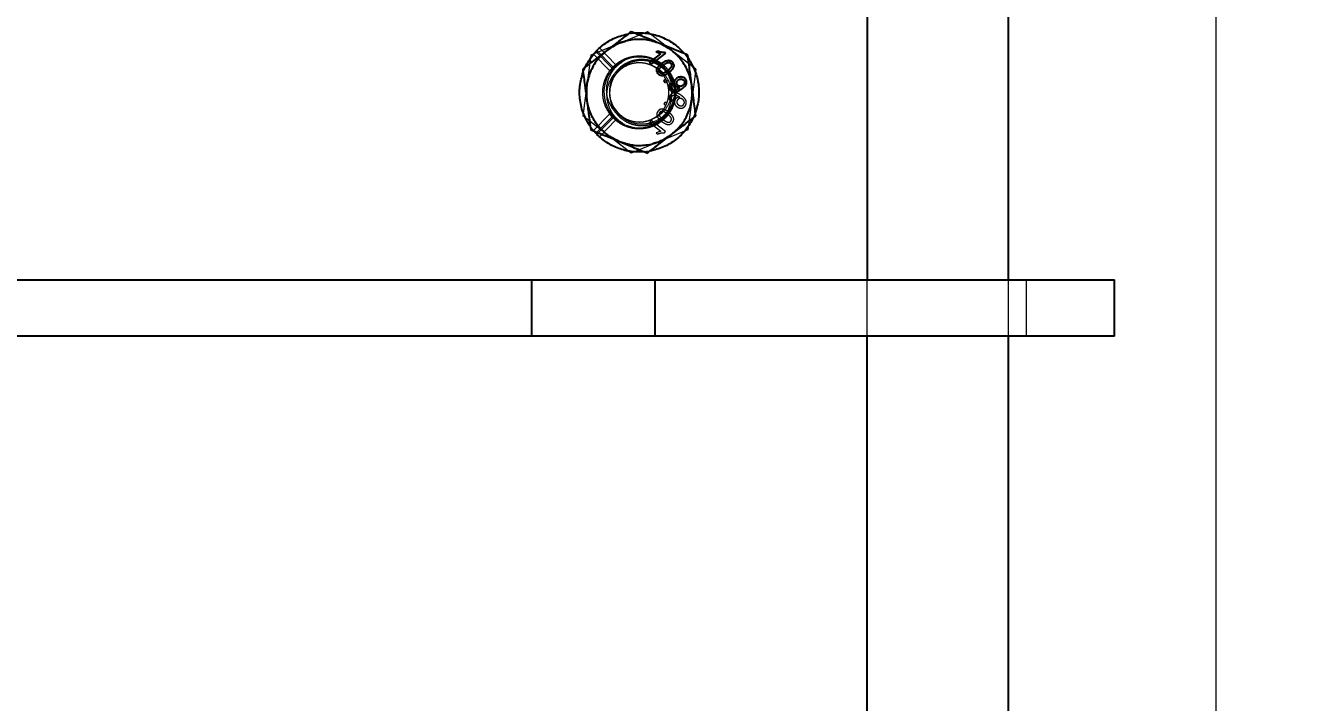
# Model space of a CAD drawing. Header units: millimetres. Extents: x 1293 to 41893, y 1011 to 26911.
# Drawn here: x 11124.9 to 11366.4, y 7471.4 to 7599.1 of the extents above; entities that cross this region are included whole.
import ezdxf

# ---------------------------------------------------------------- set-up
doc = ezdxf.new("R2010")
doc.units = ezdxf.units.MM
doc.header["$LTSCALE"] = 50
doc.linetypes.add('CENTER', pattern=[10.16, 6.35, -1.27, 1.27, -1.27])
doc.linetypes.add('HIDDEN', pattern=[1.905, 1.27, -0.635])
doc.layers.add('CAPA_1', color=7, linetype='Continuous')
doc.layers.add('MAQUINAS', color=11, linetype='Continuous')
doc.styles.add('SLDTEXTSTYLE0', font='TXT', dxfattribs={"width": 0.75})
doc.dimstyles.new('SLDDIMSTYLE0', dxfattribs={"dimtxt": 100, "dimasz": 100, "dimexe": 0, "dimexo": 0.0625, "dimgap": 25, "dimtad": 2, "dimdec": 0, "dimlfac": 1.5, "dimrnd": 1e-09, "dimzin": 12, "dimdsep": 46, "dimtxsty": 'SLDTEXTSTYLE0', "dimsah": 1, "dimcen": 0.09, "dimadec": 0, "dimazin": 3, "dimtfac": 1, "dimtdec": 0, "dimtofl": 0, "dimtmove": 0, "dimatfit": 3, "dimfxl": 1, "dimfrac": 2, "dimtolj": 1, "dimtzin": 12, "dimarcsym": 0})

# ---------------------------------------------------------------- blocks, each defined once
blk = doc.blocks.new('_D_15')
at = {"layer": 'CAPA_1', "transparency": 16777216}
for p, q in [((6530.12, 8742.38), (6530.12, 9415.65)), ((16745.16, 6492), (16745.16, 9415.65)), ((6530.12, 9365.65), (16745.16, 9365.65))]:
    blk.add_line(p, q, dxfattribs=at)
for points in [[(6530.12, 9365.65), (6630.12, 9350.26), (6630.12, 9381.03)], [(16745.16, 9365.65), (16645.16, 9381.03), (16645.16, 9350.26)]]:
    blk.add_solid(points, dxfattribs=at)
at = {"layer": 'CAPA_1', "transparency": 16777216, "insert": (11452.92, 9494.55), "char_height": 100, "attachment_point": 1, "style": 'SLDTEXTSTYLE0'}
blk.add_mtext('15323', dxfattribs=at)

msp = doc.modelspace()

# ---------------------------------------------------------------- linework, layer by layer
at = {"color": 7, "linetype": 'CENTER', "lineweight": 18}
msp.add_line((11349.534742, 9150.3526874), (11349.534742, 4104.1632693), dxfattribs=at)
at = {"layer": 'MAQUINAS', "linetype": 'Continuous', "lineweight": 25}
for p, q in [((11283.7268163, 7775.1769069), (11283.7268163, 7551.1769069)), ((11310.3935066, 7551.1769069), (11310.3935066, 7775.1769069)), ((11243.9128956, 7594.1152738), (11244.2336122, 7594.3621483)), ((11242.6804539, 7592.1693286), (11244.7950088, 7593.7970266)), ((11242.9482499, 7591.8214327), (11242.6804539, 7592.1693286)), ((11245.6618382, 7593.910242), (11242.9482499, 7591.8214327)), ((11244.7950088, 7593.7970266), (11243.9128956, 7594.1152738)), ((11245.4894445, 7594.1342), (11245.6618382, 7593.910242)), ((11245.3584146, 7588.6903692), (11245.7063105, 7588.9581653)), ((11245.6262106, 7588.3424733), (11245.3584146, 7588.6903692)), ((11245.9741066, 7588.6102694), (11245.6262106, 7588.3424733)), ((11245.7063105, 7588.9581653), (11245.9741066, 7588.6102694)), ((11246.7156866, 7588.2946523), (11247.0182723, 7587.973536)), ((11248.3277647, 7587.3722329), (11248.392827, 7587.4249123)), ((11232.5284757, 7578.7966318), (11232.079904, 7579.3030597)), ((11232.5284757, 7578.7966318), (11232.7217575, 7578.9946296)), ((11232.7243074, 7578.5936504), (11233.002649, 7578.8787834)), ((10823.7268163, 7551.1769069), (11330.393483, 7551.1769069)), ((11220.393483, 7551.1769069), (11220.393483, 7540.5102403)), ((11243.7268163, 7540.5102403), (11243.7268163, 7551.1769069)), ((11330.393483, 7540.5102403), (11330.393483, 7551.1769069)), ((11330.393483, 7540.5102403), (10823.7268163, 7540.5102403)), ((11283.7268163, 7433.8435736), (11283.7268163, 7540.5102403)), ((11310.3935066, 7433.8435736), (11310.3935066, 7540.5102403))]:
    msp.add_line(p, q, dxfattribs=at)
at = {"layer": 'MAQUINAS', "linetype": 'HIDDEN', "lineweight": 18}
for p, q in [((11242.2515057, 7597.9561415), (11231.5767197, 7593.5536106)), ((11238.2221688, 7597.4331968), (11238.9578173, 7597.6183827)), ((11238.7226448, 7597.5870557), (11239.7615058, 7597.7254407)), ((11239.1794675, 7597.6479083), (11240.3022373, 7597.7073749)), ((11251.4016023, 7590.9127712), (11242.2515057, 7597.9561415)), ((11232.2133007, 7593.8161515), (11232.5284757, 7594.2238487)), ((11232.5284757, 7594.2238487), (11235.5855827, 7591.0921497)), ((11232.7243074, 7594.4268302), (11233.2130447, 7594.8921124)), ((11235.7776586, 7591.2989786), (11232.7243074, 7594.4268302)), ((11233.2130447, 7594.8921124), (11233.6068747, 7595.1816755)), ((11236.2701517, 7591.7604134), (11233.2130447, 7594.8921124)), ((11236.9141127, 7595.7548761), (11235.7695862, 7595.0964147)), ((11236.9141127, 7595.7548761), (11238.1607652, 7596.0868734)), ((11243.2928675, 7596.0868734), (11244.4403626, 7595.7775218)), ((11246.826554, 7594.4344564), (11247.7373984, 7593.5208223)), ((11231.5767197, 7593.5536106), (11230.0520304, 7582.1077093)), ((11230.2775057, 7590.6659682), (11230.8102211, 7591.7293853)), ((11232.079904, 7593.7174208), (11235.1590439, 7590.5631513)), ((11236.2701517, 7591.7604134), (11235.7776586, 7591.2989786)), ((11236.3826345, 7591.8386669), (11236.2701517, 7591.7604134)), ((11244.9451984, 7591.6503536), (11244.7933081, 7591.793051)), ((11249.1402945, 7593.9490776), (11250.0741555, 7592.7339294)), ((11249.3175342, 7593.7843115), (11249.9568095, 7592.9538239)), ((11230.0233732, 7589.8394411), (11230.2018355, 7590.4824911)), ((11230.131927, 7590.3129845), (11230.5315126, 7591.281857)), ((11235.5855827, 7591.0921497), (11235.1684845, 7590.5224065)), ((11238.7191958, 7591.7210005), (11238.5914669, 7591.6549888)), ((11251.4016023, 7590.9127712), (11249.8769129, 7579.4668699)), ((11231.1501832, 7589.0762914), (11230.8143751, 7587.83066)), ((11245.6262106, 7584.6780072), (11245.3584146, 7584.3301113)), ((11245.9741066, 7584.4102112), (11245.6262106, 7584.6780072)), ((11246.7156866, 7584.7258282), (11247.0182723, 7585.0469445)), ((11247.1652387, 7584.90507), (11247.3362966, 7585.6438034)), ((11248.3277647, 7585.6482476), (11248.392827, 7585.5955682)), ((11250.6392576, 7585.1898206), (11250.3034495, 7583.9441891)), ((11239.202127, 7575.064339), (11230.0520304, 7582.1077093)), ((11232.079904, 7579.3030597), (11235.1590439, 7582.4573292)), ((11235.1359802, 7582.4964028), (11235.8806237, 7581.6337357)), ((11235.5855827, 7581.9283308), (11235.1590439, 7582.4573292)), ((11236.2073419, 7583.2949253), (11236.524637, 7582.8524287)), ((11245.3584146, 7584.3301113), (11245.7063105, 7584.0623152)), ((11251.3217057, 7582.707496), (11250.9221201, 7581.7386235)), ((11251.4418912, 7583.2317802), (11251.0905866, 7582.1471032)), ((11232.7841815, 7578.5451123), (11231.4764905, 7580.104758)), ((11232.079904, 7579.3030597), (11231.4968232, 7580.0666566)), ((11232.7217575, 7578.9946296), (11235.5855827, 7581.9283308)), ((11235.7776586, 7581.7215019), (11233.002649, 7578.8787834)), ((11236.2701517, 7581.2600671), (11233.2130447, 7578.1283681)), ((11242.9482499, 7581.1990479), (11242.6804539, 7580.8511519)), ((11242.6804539, 7580.8511519), (11244.7950088, 7579.2234539)), ((11245.6618382, 7579.1102385), (11242.9482499, 7581.1990479)), ((11244.5484749, 7581.086756), (11244.9941438, 7581.4050875)), ((11251.007394, 7581.9453867), (11250.6493918, 7581.3006979)), ((11234.6270787, 7578.5860242), (11233.7162343, 7579.4996582)), ((11238.1607652, 7576.9336071), (11237.0132701, 7577.2429588)), ((11249.8769129, 7579.4668699), (11239.202127, 7575.064339)), ((11244.53952, 7577.2656045), (11243.2928675, 7576.9336071)), ((11244.7950088, 7579.2234539), (11243.9128956, 7578.9052067)), ((11243.9128956, 7578.9052067), (11244.2336122, 7578.6583322)), ((11245.4894445, 7578.8862805), (11245.6618382, 7579.1102385)), ((11247.7373984, 7579.4996582), (11246.8957444, 7578.6605742)), ((11242.7948404, 7575.4530547), (11241.2527985, 7575.3054635)), ((11242.7309879, 7575.4334248), (11241.6921269, 7575.2950399)), ((11283.7268163, 7540.5102403), (11283.7268163, 7551.1769069)), ((11310.3935066, 7540.5102403), (11310.3935066, 7551.1769069)), ((11313.7267341, 7551.1769069), (11313.7267341, 7540.5102403))]:
    msp.add_line(p, q, dxfattribs=at)
msp.add_arc((11240.7268163, 7586.5102403), 6.6666667, 37.587605897, 307.587605897, dxfattribs=at)
at = {"layer": 'MAQUINAS', "linetype": 'Continuous', "lineweight": 25}
for points in [[(11230.5315126, 7591.281857), (11230.9668386, 7592.066802), (11231.8374906, 7593.6366921), (11233.8034341, 7595.5044594), (11236.1120428, 7596.9270676), (11237.8524441, 7597.3670597), (11238.7226448, 7597.5870557)], [(11244.53952, 7595.7548761), (11243.7070867, 7596.0268082), (11242.0422202, 7596.5706725), (11239.3931037, 7596.5224721), (11236.8237448, 7595.8755282), (11235.3593007, 7594.9148136), (11234.6270787, 7594.4344564)], [(11239.7615058, 7597.7254407), (11240.6589511, 7597.7409098), (11242.4538418, 7597.7718481), (11245.0543475, 7597.0031747), (11247.4406667, 7595.7151651), (11248.6919117, 7594.4279293), (11249.3175342, 7593.7843115)], [(11234.6270787, 7594.4344564), (11233.9753619, 7593.8495141), (11232.6719284, 7592.6796296), (11231.3891129, 7590.3613272), (11230.6647033, 7587.8127251), (11230.7644845, 7586.0641221), (11230.8143751, 7585.1898206)], [(11250.6392576, 7587.83066), (11250.4585411, 7588.6875344), (11250.0971082, 7590.4012832), (11248.7308072, 7592.6713852), (11246.8858578, 7594.5730433), (11245.3216326, 7595.3609318), (11244.53952, 7595.7548761)], [(11249.9568095, 7592.9538239), (11250.4189288, 7592.184348), (11251.3431675, 7590.6453962), (11251.9777296, 7588.0089556), (11252.0554402, 7585.2983377), (11251.5662839, 7583.5711099), (11251.3217057, 7582.707496)], [(11231.4968232, 7580.0666566), (11231.0347038, 7580.8361325), (11230.1104652, 7582.3750843), (11229.475903, 7585.011525), (11229.3981924, 7587.7221428), (11229.8873488, 7589.4493706), (11230.131927, 7590.3129845)], [(11246.826554, 7578.5860242), (11247.4782707, 7579.1709664), (11248.7817043, 7580.340851), (11250.0645198, 7582.6591534), (11250.7889293, 7585.2077554), (11250.6891482, 7586.9563585), (11250.6392576, 7587.83066)], [(11236.9141127, 7577.2656045), (11236.1320001, 7577.6595487), (11234.5677749, 7578.4474372), (11232.7228255, 7580.3490953), (11231.3565245, 7582.6191973), (11230.9950915, 7584.3329462), (11230.8143751, 7585.1898206)], [(11250.9221201, 7581.7386235), (11250.486794, 7580.9536785), (11249.616142, 7579.3837884), (11247.6501985, 7577.5160212), (11245.3415899, 7576.0934129), (11243.6011885, 7575.6534208), (11242.7309879, 7575.4334248)], [(11241.6921269, 7575.2950399), (11240.8679527, 7575.2761884), (11239.2196044, 7575.2384855), (11236.8136547, 7575.8716616), (11234.5708664, 7576.9484191), (11233.3398271, 7578.0452399), (11232.7243074, 7578.5936504)], [(11236.9141127, 7577.2656045), (11237.7465459, 7576.9936723), (11239.4114124, 7576.449808), (11242.060529, 7576.4980084), (11244.6298879, 7577.1449524), (11246.0943319, 7578.1056669), (11246.826554, 7578.5860242)]]:
    msp.add_open_spline(points, degree=3, dxfattribs=at)
for points, knots in [([(11239.202127, 7597.9561415), (11238.4024653, 7597.3405947), (11236.9015169, 7596.185226), (11235.351358, 7594.991977), (11234.6270787, 7594.4344564)], [0, 0, 0, 0, 0.5327709195, 1, 1, 1, 1]), ([(11244.53952, 7595.7548761), (11243.6945533, 7596.1033601), (11241.8860899, 7596.8492126), (11240.135037, 7597.5713877), (11239.202127, 7597.9561415)], [0, 0, 0, 0, 0.4672290805, 1, 1, 1, 1]), ([(11234.6270787, 7594.4344564), (11233.9027994, 7593.8769358), (11232.3526405, 7592.6836868), (11230.8516921, 7591.5283181), (11230.0520304, 7590.9127712)], [0, 0, 0, 0, 0.4672290805, 1, 1, 1, 1]), ([(11244.2336122, 7594.3621483), (11244.4344918, 7594.2756011), (11244.8355567, 7594.1028058), (11245.2717336, 7594.1237474), (11245.4894445, 7594.1342)], [0, 0, 0, 0, 0.50086573232, 1, 1, 1, 1]), ([(11249.8769129, 7593.5536106), (11248.9440029, 7593.9383645), (11247.19295, 7594.6605396), (11245.3844866, 7595.4063921), (11244.53952, 7595.7548761)], [0, 0, 0, 0, 0.5327709195, 1, 1, 1, 1]), ([(11244.0473553, 7590.8625388), (11244.0919608, 7590.9764656), (11244.1812369, 7591.2044854), (11244.4865376, 7591.5916684), (11244.7682545, 7591.8257966), (11244.9560523, 7591.9818708)], [0, 0, 0, 0, 0.249753552, 0.499871473, 1, 1, 1, 1]), ([(11244.9560523, 7591.9818708), (11245.1127172, 7592.0958473), (11245.4256606, 7592.323519), (11245.8770183, 7592.5299884), (11246.2645375, 7592.5818995), (11246.5547111, 7592.5326001), (11246.8097719, 7592.3907792), (11246.9370943, 7592.2441498), (11247.0008186, 7592.1707623)], [0, 0, 0, 0, 0.2504817087, 0.50034559577, 0.63170490566, 0.75022113881, 0.87498669951, 1, 1, 1, 1]), ([(11245.2249355, 7591.6348118), (11245.3776747, 7591.7460218), (11245.6067702, 7591.9128272), (11245.9424512, 7592.0937039), (11246.1282572, 7592.1321779), (11246.2210379, 7592.1513895)], [0, 0, 0, 0, 0.5003723119, 0.7505151407, 1, 1, 1, 1]), ([(11246.6847832, 7591.933551), (11246.7222927, 7591.8739917), (11246.7973099, 7591.754876), (11246.808582, 7591.539598), (11246.7569957, 7591.3347288), (11246.5246941, 7590.9820124), (11246.2489153, 7590.7648384), (11246.0283237, 7590.591124)], [0, 0, 0, 0, 0.1247447425, 0.2494837578, 0.3744708184, 0.4996480989, 1, 1, 1, 1]), ([(11246.2210379, 7592.1513895), (11246.2655347, 7592.1497796), (11246.3544996, 7592.1465609), (11246.482514, 7592.1051616), (11246.5975586, 7592.0347583), (11246.6557048, 7591.9672909), (11246.6847832, 7591.933551)], [0, 0, 0, 0, 0.2501584562, 0.5001555724, 0.7500324303, 1, 1, 1, 1]), ([(11247.0008186, 7592.1707623), (11247.0550264, 7592.0901005), (11247.1633974, 7591.928843), (11247.2372073, 7591.642197), (11247.2134938, 7591.347498), (11246.9659634, 7590.8157698), (11246.5930398, 7590.4970687), (11246.2950326, 7590.2423912)], [0, 0, 0, 0, 0.125373348, 0.2506437386, 0.375697515, 0.5011131747, 1, 1, 1, 1]), ([(11250.6392576, 7587.83066), (11250.5185702, 7588.7366646), (11250.2602658, 7590.675766), (11250.0101613, 7592.5533099), (11249.8769129, 7593.5536106)], [0, 0, 0, 0, 0.4672290805, 1, 1, 1, 1]), ([(11230.0520304, 7590.9127712), (11230.1852788, 7589.9124705), (11230.4353833, 7588.0349267), (11230.6936877, 7586.0958252), (11230.8143751, 7585.1898206)], [0, 0, 0, 0, 0.53277091955, 1, 1, 1, 1]), ([(11244.2524407, 7590.0551734), (11244.1734588, 7590.1771361), (11244.0548347, 7590.3603139), (11244.0234187, 7590.6129257), (11244.0272668, 7590.7565453), (11244.0406592, 7590.8272081), (11244.0473553, 7590.8625388)], [0, 0, 0, 0, 0.4987953461, 0.7491482596, 0.8745764119, 1, 1, 1, 1]), ([(11246.2950326, 7590.2423912), (11246.138565, 7590.1284136), (11245.8260073, 7589.9007334), (11245.3786294, 7589.6974026), (11244.9924334, 7589.6436281), (11244.7014313, 7589.6900455), (11244.4430051, 7589.8350631), (11244.3160023, 7589.9817569), (11244.2524407, 7590.0551734)], [0, 0, 0, 0, 0.2504758129, 0.5003473544, 0.6257683408, 0.7501761831, 0.8749696966, 1, 1, 1, 1]), ([(11244.565547, 7590.2961898), (11244.5285763, 7590.3559346), (11244.4546145, 7590.4754572), (11244.4473807, 7590.6899322), (11244.4952167, 7590.8951083), (11244.7313612, 7591.2448106), (11245.0055914, 7591.4614955), (11245.2249355, 7591.6348118)], [0, 0, 0, 0, 0.1246963828, 0.2494616582, 0.3744323466, 0.4996371137, 1, 1, 1, 1]), ([(11246.0283237, 7590.591124), (11245.8046795, 7590.4232246), (11245.5250793, 7590.2133166), (11245.1265387, 7590.075987), (11244.9159051, 7590.080692), (11244.7110268, 7590.1440843), (11244.6140263, 7590.2455026), (11244.565547, 7590.2961898)], [0, 0, 0, 0, 0.5004095025, 0.6256126137, 0.7505796735, 0.875343692, 1, 1, 1, 1]), ([(11247.8407687, 7589.216098), (11247.9619664, 7589.2968339), (11248.1445633, 7589.418471), (11248.4285247, 7589.4858052), (11248.6474399, 7589.4919815), (11248.8608991, 7589.4528757), (11249.1322979, 7589.3438698), (11249.2817742, 7589.1843695), (11249.381693, 7589.07775)], [0, 0, 0, 0, 0.2498688585, 0.3764535286, 0.5003476657, 0.6272386366, 0.7508240847, 1, 1, 1, 1]), ([(11246.5969116, 7587.0094532), (11246.5309288, 7587.1098099), (11246.4317093, 7587.2607182), (11246.3810256, 7587.4962282), (11246.3806803, 7587.7348212), (11246.475985, 7588.0276464), (11246.6357021, 7588.2055567), (11246.7156866, 7588.2946523)], [0, 0, 0, 0, 0.2498594906, 0.3757183909, 0.500481002, 0.7498462328, 1, 1, 1, 1]), ([(11248.7785816, 7587.167816), (11248.6122223, 7587.0464775), (11248.2800693, 7586.8042131), (11247.7959449, 7586.5969111), (11247.3816883, 7586.5636296), (11247.0765988, 7586.6282677), (11246.8017748, 7586.7766915), (11246.6652184, 7586.9318442), (11246.5969116, 7587.0094532)], [0, 0, 0, 0, 0.2504849429, 0.5001185141, 0.6278991851, 0.7500923696, 0.8749936752, 1, 1, 1, 1]), ([(11247.0182723, 7587.973536), (11246.9691686, 7587.9151732), (11246.8804872, 7587.8097698), (11246.8142746, 7587.6471385), (11246.8059893, 7587.5160567), (11246.8251159, 7587.4138617), (11246.8636458, 7587.3168496), (11246.9037669, 7587.2606362), (11246.9238262, 7587.2325313)], [0, 0, 0, 0, 0.2764767993, 0.4993179598, 0.6237184282, 0.7494961879, 0.8747561628, 1, 1, 1, 1]), ([(11246.9238262, 7587.2325313), (11246.9680363, 7587.1832839), (11247.0564196, 7587.0848303), (11247.2372295, 7586.9962448), (11247.4356252, 7586.9655526), (11247.8247966, 7587.0526343), (11248.1043101, 7587.2302443), (11248.3277647, 7587.3722329)], [0, 0, 0, 0, 0.1252073258, 0.2503100191, 0.3753386279, 0.5006201474, 1, 1, 1, 1]), ([(11247.560141, 7587.7734155), (11247.521283, 7587.8300763), (11247.4435932, 7587.9433597), (11247.3785058, 7588.1397441), (11247.3572439, 7588.3452266), (11247.3812008, 7588.5502613), (11247.4454507, 7588.7474385), (11247.581303, 7588.9881202), (11247.737191, 7589.1250901), (11247.8407687, 7589.216098)], [0, 0, 0, 0, 0.1250740585, 0.2500636243, 0.3732612247, 0.5001992382, 0.6242961009, 0.7503685137, 1, 1, 1, 1]), ([(11248.392827, 7587.4249123), (11248.3143277, 7587.4218513), (11248.1568358, 7587.41571), (11247.9285451, 7587.4838662), (11247.7175176, 7587.5962016), (11247.6125216, 7587.7144323), (11247.560141, 7587.7734155)], [0, 0, 0, 0, 0.2489431768, 0.4994502947, 0.7502849385, 1, 1, 1, 1]), ([(11247.9548415, 7587.9084324), (11247.9052974, 7587.984111), (11247.8310667, 7588.0974985), (11247.7983457, 7588.275832), (11247.8044382, 7588.4106318), (11247.8396105, 7588.5414603), (11247.9214162, 7588.7029848), (11248.0227647, 7588.7937121), (11248.0900828, 7588.8539754)], [0, 0, 0, 0, 0.2495205461, 0.3738507837, 0.4998887841, 0.6240955932, 0.7503154422, 1, 1, 1, 1]), ([(11248.9195632, 7587.8303723), (11248.8438125, 7587.7792308), (11248.7291993, 7587.7018522), (11248.5523588, 7587.6534477), (11248.4146412, 7587.6468773), (11248.2808097, 7587.670635), (11248.1107259, 7587.7405421), (11248.0173192, 7587.8411428), (11247.9548415, 7587.9084324)], [0, 0, 0, 0, 0.24997649069, 0.37822216717, 0.50034233219, 0.62745243068, 0.75081109269, 1, 1, 1, 1]), ([(11248.0900828, 7588.8539754), (11248.1698328, 7588.9073311), (11248.3291226, 7589.013902), (11248.5744338, 7589.0513465), (11248.7633442, 7589.0252239), (11248.9442963, 7588.9571343), (11249.0430926, 7588.853332), (11249.109593, 7588.783462)], [0, 0, 0, 0, 0.2502503989, 0.4998417518, 0.6295762976, 0.7506653539, 1, 1, 1, 1]), ([(11249.381693, 7589.07775), (11249.4341109, 7588.9988147), (11249.5389308, 7588.8409677), (11249.608386, 7588.5620853), (11249.6096377, 7588.2770043), (11249.5059615, 7587.910551), (11249.2187226, 7587.522225), (11248.925547, 7587.286155), (11248.7785816, 7587.167816)], [0, 0, 0, 0, 0.1250635897, 0.2500895576, 0.3751100052, 0.5001693996, 0.7494409524, 1, 1, 1, 1]), ([(11249.109593, 7588.783462), (11249.1585708, 7588.7053194), (11249.2317648, 7588.5885407), (11249.251449, 7588.4047658), (11249.2340526, 7588.2687225), (11249.1881656, 7588.1382513), (11249.0936043, 7587.9805213), (11248.9890377, 7587.8903095), (11248.9195632, 7587.8303723)], [0, 0, 0, 0, 0.2490168506, 0.3721383925, 0.4993654558, 0.6235619335, 0.7498926933, 1, 1, 1, 1]), ([(11251.4016023, 7582.1077093), (11251.2683539, 7583.1080101), (11251.0182494, 7584.9855539), (11250.759945, 7586.9246554), (11250.6392576, 7587.83066)], [0, 0, 0, 0, 0.5327709195, 1, 1, 1, 1]), ([(11230.8143751, 7585.1898206), (11230.9350624, 7584.283816), (11231.1933669, 7582.3447145), (11231.4434713, 7580.4671707), (11231.5767197, 7579.4668699)], [0, 0, 0, 0, 0.4672290805, 1, 1, 1, 1]), ([(11246.826554, 7578.5860242), (11247.5508333, 7579.1435448), (11249.1009922, 7580.3367938), (11250.6019406, 7581.4921625), (11251.4016023, 7582.1077093)], [0, 0, 0, 0, 0.4672290805, 1, 1, 1, 1]), ([(11231.5767197, 7579.4668699), (11232.5096298, 7579.0821161), (11234.2606826, 7578.359941), (11236.069146, 7577.6140885), (11236.9141127, 7577.2656045)], [0, 0, 0, 0, 0.53277091955, 1, 1, 1, 1]), ([(11236.9141127, 7577.2656045), (11237.7590794, 7576.9171205), (11239.5675427, 7576.171268), (11241.3185956, 7575.4490929), (11242.2515057, 7575.064339)], [0, 0, 0, 0, 0.4672290805, 1, 1, 1, 1]), ([(11242.2515057, 7575.064339), (11243.0511673, 7575.6798859), (11244.5521157, 7576.8352546), (11246.1022746, 7578.0285036), (11246.826554, 7578.5860242)], [0, 0, 0, 0, 0.5327709195, 1, 1, 1, 1])]:
    msp.add_open_spline(points, degree=3, knots=knots, dxfattribs=at)
at = {"layer": 'MAQUINAS', "linetype": 'HIDDEN', "lineweight": 18}
for points, knots in [([(11234.7392103, 7594.5036256), (11234.709729, 7594.4870244), (11234.2962503, 7594.2541895), (11233.9955212, 7593.8739503), (11233.7162343, 7593.5208223)], [0, 0, 0, 0, 0.0713006586, 1, 1, 1, 1]), ([(11237.67338, 7581.8399692), (11237.37771, 7581.9741253), (11236.4300119, 7582.4041301), (11235.3192354, 7583.8429557), (11234.543708, 7585.8364617), (11234.5372667, 7587.990982), (11235.1707599, 7589.8202928), (11236.3022079, 7591.4587765), (11237.3675792, 7592.1701474), (11238.0059421, 7592.5963957)], [0, 0, 0, 0, 0.0732264468, 0.2347095551, 0.394099615, 0.5545736251, 0.7120391066, 0.8274559064, 1, 1, 1, 1]), ([(11235.1907616, 7587.241445), (11235.2338165, 7587.6331317), (11235.3188695, 7588.4068906), (11235.8306229, 7589.7232335), (11236.7739577, 7591.0393477), (11238.234594, 7592.1241403), (11239.9018343, 7592.7224903), (11241.6679001, 7592.8402136), (11243.3961214, 7592.4533291), (11244.8980448, 7591.6819066), (11245.6634328, 7590.9209307), (11246.0096271, 7590.576732)], [0, 0, 0, 0, 0.0816770766, 0.1613492895, 0.2910353615, 0.4131480043, 0.5342211749, 0.6547649167, 0.7763458983, 0.8988385446, 1, 1, 1, 1]), ([(11236.3018272, 7583.1040645), (11236.4659605, 7582.9078232), (11236.8760286, 7582.4175372), (11237.4734593, 7581.9501743), (11238.0202478, 7581.6207244), (11238.4048376, 7581.4242239), (11238.8936215, 7581.2250834), (11239.2626671, 7581.1174712), (11239.4650993, 7581.070513), (11239.4654242, 7581.0704376), (11239.4659072, 7581.0703257), (11239.4667819, 7581.070123), (11239.4683837, 7581.0697521), (11239.4713703, 7581.0690618), (11239.4771068, 7581.0677401), (11239.4886371, 7581.0650998), (11239.5133348, 7581.059515), (11239.5705708, 7581.0469276), (11239.7470154, 7581.0106928), (11240.3485233, 7580.9145799), (11241.0308118, 7580.9117121), (11241.6930512, 7581.006884), (11242.0731957, 7581.0851273), (11242.4990435, 7581.2075748), (11242.8753171, 7581.3516615), (11243.1037167, 7581.4564337), (11243.3324712, 7581.5685162), (11243.6231928, 7581.7279513), (11244.0225562, 7581.9938979), (11244.3976684, 7582.2931181), (11244.7273527, 7582.6059568), (11245.0484455, 7582.9628992), (11245.3769343, 7583.3980352), (11245.6296472, 7583.8230757), (11245.7695619, 7584.1099699), (11245.8752961, 7584.3415453), (11245.9990035, 7584.6492243), (11246.139194, 7585.1082836), (11246.2395021, 7585.5777127), (11246.3026117, 7586.081417), (11246.3183742, 7586.5843864), (11246.2901052, 7587.0493073), (11246.2359262, 7587.44713), (11246.1776613, 7587.7323772), (11246.1351756, 7587.9011071), (11246.0789858, 7588.1121165), (11245.9807924, 7588.4219713), (11245.8074109, 7588.8407285), (11245.6254393, 7589.1997647), (11245.4455778, 7589.5021296), (11245.1566156, 7589.9290612), (11244.6973369, 7590.4721281), (11244.0311607, 7591.0392746), (11243.3711544, 7591.4450175), (11242.7559497, 7591.7248805), (11242.1701644, 7591.9166665), (11241.5794019, 7592.0392762), (11240.9784535, 7592.0994052), (11239.941359, 7592.0920411), (11238.4619835, 7591.7374151), (11236.8442929, 7590.6681818), (11235.6326352, 7589.1188495), (11235.338053, 7587.8672473), (11235.1907616, 7587.241445)], [0, 0, 0, 0, 0.0250183265, 0.0625054019, 0.0734573516, 0.087536192, 0.1047408899, 0.1250701815, 0.1250803606, 0.1250883982, 0.1251028378, 0.1251288998, 0.1251763223, 0.1252638212, 0.1254290492, 0.1257527339, 0.1264220516, 0.1279084243, 0.131491074, 0.1440579799, 0.1875385458, 0.1974735911, 0.2095664032, 0.2255093055, 0.2408045478, 0.2489692421, 0.2501056216, 0.2657484548, 0.2813911901, 0.2970338276, 0.3126763676, 0.3258384275, 0.3440073867, 0.3659743308, 0.3741241344, 0.3752533994, 0.3909020104, 0.4065504225, 0.4221986368, 0.4378466544, 0.4561989414, 0.4713844323, 0.4834019813, 0.4954853155, 0.499868436, 0.5004379052, 0.5168673962, 0.5316457076, 0.5447725368, 0.5562476152, 0.5660707083, 0.5952358118, 0.6255591058, 0.6513477889, 0.6708426494, 0.6916215108, 0.711564962, 0.7298045647, 0.7506541573, 0.8129902501, 0.8753265879, 0.937663171, 1, 1, 1, 1]), ([(11247.3360821, 7587.3831952), (11247.2592563, 7587.6945337), (11247.105593, 7588.3172581), (11246.7415359, 7589.1132364), (11246.3190035, 7589.8137106), (11245.8274933, 7590.4488119), (11245.0419484, 7591.2209478), (11244.2239273, 7591.7545113), (11243.4995632, 7592.078035), (11243.0963951, 7592.2282857), (11242.6546115, 7592.3584193), (11241.7983143, 7592.5367087), (11240.50484, 7592.5739297), (11238.8698563, 7592.141666), (11237.5498971, 7591.4101803), (11236.9792021, 7590.7027003), (11236.7674074, 7590.4401422)], [0, 0, 0, 0, 0.0699532539, 0.1399172095, 0.1901926816, 0.248551253, 0.3148798511, 0.4302467712, 0.4592136513, 0.4882059158, 0.5242061228, 0.5597320066, 0.6792737666, 0.8024253304, 0.9266766314, 1, 1, 1, 1]), ([(11243.1236311, 7592.7311505), (11243.8147375, 7592.3168878), (11245.0034504, 7591.6043502), (11246.247086, 7589.8588078), (11246.8521543, 7588.1840963), (11246.8363567, 7587.0196356), (11246.8306555, 7586.5993942)], [0, 0, 0, 0, 0.3146952275, 0.5412802635, 0.8344529944, 1, 1, 1, 1]), ([(11238.3456946, 7591.527971), (11237.8119584, 7591.2988226), (11236.6179102, 7590.7861832), (11235.3116513, 7589.1888387), (11234.5457468, 7587.1809773), (11234.5367254, 7585.0303061), (11235.1708594, 7583.2000392), (11236.3021733, 7581.5617557), (11237.3675663, 7580.8503525), (11238.0059421, 7580.4240849)], [0, 0, 0, 0, 0.1234541452, 0.2761854664, 0.4269371747, 0.5787140871, 0.727645522, 0.8368071581, 1, 1, 1, 1]), ([(11243.1236311, 7580.2893301), (11243.8138417, 7580.7035661), (11245.0010136, 7581.4160579), (11246.2545314, 7583.1618939), (11246.8390386, 7584.8871481), (11246.8983927, 7586.8194235), (11246.3914087, 7588.7215689), (11245.2772857, 7590.2371875), (11244.0649171, 7591.1637619), (11243.3588954, 7591.4600029), (11243.0058757, 7591.6081272)], [0, 0, 0, 0, 0.1658148828, 0.2852039547, 0.4396784995, 0.5380553637, 0.6848651293, 0.8410092991, 0.920502639, 1, 1, 1, 1]), ([(11250.3034495, 7589.0762914), (11250.4696238, 7588.6578579), (11250.6485561, 7588.2072992), (11250.6434576, 7587.7327987), (11250.6430941, 7587.6989665)], [0, 0, 0, 0, 0.9286993414, 1, 1, 1, 1]), ([(11231.1501832, 7583.9441891), (11230.9840088, 7584.3626227), (11230.8050765, 7584.8131813), (11230.810175, 7585.2876819), (11230.8105386, 7585.3215141)], [0, 0, 0, 0, 0.9286993414, 1, 1, 1, 1]), ([(11235.1907616, 7585.7790355), (11235.2338164, 7585.3873492), (11235.3188693, 7584.6135909), (11235.8306219, 7583.2972489), (11236.7739554, 7581.9811354), (11238.2345897, 7580.8963427), (11239.9018279, 7580.2979917), (11241.6678919, 7580.1802665), (11243.396112, 7580.5671482), (11244.8980391, 7581.3385694), (11245.6634299, 7582.0995473), (11246.0096271, 7582.4437485)], [0, 0, 0, 0, 0.0816770011, 0.1613491513, 0.291035136, 0.4131476663, 0.5342207305, 0.6547643612, 0.776345221, 0.8988377529, 1, 1, 1, 1]), ([(11247.3360821, 7585.6372853), (11247.2592563, 7585.3259469), (11247.105593, 7584.7032224), (11246.7415359, 7583.9072442), (11246.3190035, 7583.2067699), (11245.8274933, 7582.5716686), (11245.0419486, 7581.7995329), (11244.2239264, 7581.2659683), (11243.4995639, 7580.9424463), (11243.0963921, 7580.7921916), (11242.6546258, 7580.6620763), (11241.7982101, 7580.4836614), (11240.5063448, 7580.4481453), (11238.8642354, 7580.872859), (11237.3609358, 7581.7490967), (11236.6549747, 7582.6522661), (11236.3018272, 7583.1040645)], [0, 0, 0, 0, 0.0665558736, 0.1331219292, 0.1809557007, 0.2364800042, 0.2995872587, 0.4093512185, 0.4369112804, 0.4644954939, 0.4987472992, 0.5325478175, 0.6462838601, 0.763454391, 0.8816712488, 1, 1, 1, 1]), ([(11246.8306555, 7586.4210863), (11246.6985302, 7585.7279462), (11246.4246358, 7584.2910743), (11245.2724924, 7582.7836478), (11244.065772, 7581.8566554), (11243.3591804, 7581.5604565), (11243.0058757, 7581.4123533)], [0, 0, 0, 0, 0.3159019833, 0.6548613521, 0.8274263116, 1, 1, 1, 1]), ([(11247.3360821, 7585.6372853), (11247.254759, 7585.2088753), (11247.0921122, 7584.3520528), (11246.6729624, 7583.4561121), (11246.3339253, 7582.898974), (11246.1503079, 7582.6288049), (11245.9538133, 7582.3679755), (11245.7860455, 7582.1665251), (11245.6257737, 7581.9872979), (11245.3277038, 7581.6706509), (11245.0268694, 7581.4211425), (11244.7933081, 7581.2274295)], [0, 0, 0, 0, 0.2499521683, 0.4999058112, 0.5624707112, 0.6250342166, 0.6875963472, 0.7501571226, 0.7756704077, 0.8258353261, 1, 1, 1, 1]), ([(11246.5969116, 7586.0110274), (11246.5309321, 7585.9106701), (11246.4316545, 7585.7596654), (11246.3809994, 7585.5241366), (11246.3807243, 7585.2855497), (11246.4759826, 7584.9928337), (11246.6357012, 7584.8149236), (11246.7156866, 7584.7258282)], [0, 0, 0, 0, 0.2498591948, 0.3759561592, 0.5004815934, 0.749846529, 1, 1, 1, 1]), ([(11248.7785816, 7585.8526646), (11248.612222, 7585.9740028), (11248.2800684, 7586.2162668), (11247.7958392, 7586.423618), (11247.381564, 7586.4568446), (11247.0764961, 7586.3921564), (11246.8017745, 7586.2437891), (11246.6652183, 7586.0886364), (11246.5969116, 7586.0110274)], [0, 0, 0, 0, 0.2504849259, 0.5001184801, 0.6280398823, 0.7500923866, 0.8749936837, 1, 1, 1, 1]), ([(11247.0182723, 7585.0469445), (11246.9691155, 7585.1053383), (11246.8804238, 7585.2106958), (11246.8140912, 7585.373619), (11246.8062881, 7585.5043247), (11246.8299176, 7585.6416055), (11246.886307, 7585.7294808), (11246.9238262, 7585.7879493)], [0, 0, 0, 0, 0.2770742738, 0.4999140274, 0.6248342848, 0.7503808481, 1, 1, 1, 1]), ([(11246.9238262, 7585.7879493), (11246.9680363, 7585.8371966), (11247.0564196, 7585.9356502), (11247.2372295, 7586.0242357), (11247.4356252, 7586.054928), (11247.8247966, 7585.9678462), (11248.1043101, 7585.7902363), (11248.3277647, 7585.6482476)], [0, 0, 0, 0, 0.1252073258, 0.2503100191, 0.3753386279, 0.5006201474, 1, 1, 1, 1]), ([(11247.560141, 7585.2470651), (11247.5399735, 7585.2193291), (11247.4996369, 7585.163855), (11247.4340251, 7585.0433095), (11247.3780264, 7584.8809434), (11247.3573648, 7584.6750424), (11247.3812199, 7584.4700113), (11247.4455091, 7584.2729223), (11247.5813884, 7584.0322842), (11247.7371889, 7583.8953918), (11247.8407687, 7583.8043826)], [0, 0, 0, 0, 0.0626107389, 0.1252263593, 0.2501941382, 0.3735862588, 0.5002863049, 0.6245798583, 0.750412027, 1, 1, 1, 1]), ([(11248.392827, 7585.5955682), (11248.3141365, 7585.5986258), (11248.1558414, 7585.6047765), (11247.9273085, 7585.53604), (11247.7166751, 7585.4234899), (11247.6122657, 7585.3058132), (11247.560141, 7585.2470651)], [0, 0, 0, 0, 0.2495404591, 0.5019797072, 0.7513717736, 1, 1, 1, 1]), ([(11247.9548415, 7585.1120482), (11247.9052972, 7585.0363696), (11247.8311301, 7584.9230797), (11247.7983532, 7584.7447691), (11247.8044053, 7584.61007), (11247.8395617, 7584.4791238), (11247.9213388, 7584.3175718), (11248.0227668, 7584.2267693), (11248.0900828, 7584.1665052)], [0, 0, 0, 0, 0.2495203093, 0.3735284255, 0.4998883672, 0.623789863, 0.7503156792, 1, 1, 1, 1]), ([(11248.9195632, 7585.1901083), (11248.8438124, 7585.2412508), (11248.7292922, 7585.3185683), (11248.5524729, 7585.3670088), (11248.4148765, 7585.3736181), (11248.2809357, 7585.3498825), (11248.1108139, 7585.2800297), (11248.0173197, 7585.1793369), (11247.9548415, 7585.1120482)], [0, 0, 0, 0, 0.24997660167, 0.37791512869, 0.50034202129, 0.62710640101, 0.75081098206, 1, 1, 1, 1]), ([(11249.381693, 7583.9427305), (11249.4341109, 7584.0216659), (11249.5389308, 7584.1795129), (11249.608386, 7584.4583953), (11249.6096377, 7584.7434763), (11249.5059615, 7585.1099296), (11249.2187226, 7585.4982555), (11248.925547, 7585.7343255), (11248.7785816, 7585.8526646)], [0, 0, 0, 0, 0.1250635897, 0.2500895576, 0.3751100052, 0.5001693996, 0.7494409524, 1, 1, 1, 1]), ([(11249.109593, 7584.2370185), (11249.1585737, 7584.3151608), (11249.2317142, 7584.4318467), (11249.2514401, 7584.6156021), (11249.2341064, 7584.7515365), (11249.1882196, 7584.8821145), (11249.0936973, 7585.0398792), (11248.9890377, 7585.1301712), (11248.9195632, 7585.1901083)], [0, 0, 0, 0, 0.24901716601, 0.3718446562, 0.49936480371, 0.6232259432, 0.74989237644, 1, 1, 1, 1]), ([(11244.2524407, 7582.9653072), (11244.1741377, 7582.8434094), (11244.0565332, 7582.6603293), (11244.0158601, 7582.3711732), (11244.0368566, 7582.2290204), (11244.0473553, 7582.1579417)], [0, 0, 0, 0, 0.4990363131, 0.7495101716, 1, 1, 1, 1]), ([(11244.0473553, 7582.1579417), (11244.0919608, 7582.0440149), (11244.1812369, 7581.8159951), (11244.4865376, 7581.4288121), (11244.7682545, 7581.194684), (11244.9560523, 7581.0386097)], [0, 0, 0, 0, 0.249753552, 0.499871473, 1, 1, 1, 1]), ([(11246.2950326, 7582.7780894), (11246.1385648, 7582.8920793), (11245.8260065, 7583.1197841), (11245.3783241, 7583.3231008), (11244.9920749, 7583.3770732), (11244.7011547, 7583.3302175), (11244.4430029, 7583.1854319), (11244.3160015, 7583.0387284), (11244.2524407, 7582.9653072)], [0, 0, 0, 0, 0.2504715078, 0.5003387545, 0.6261880614, 0.750180477, 0.8749718456, 1, 1, 1, 1]), ([(11244.565547, 7582.7242907), (11244.5285763, 7582.6645459), (11244.4546145, 7582.5450233), (11244.4473807, 7582.3305483), (11244.4952167, 7582.1253723), (11244.7313612, 7581.7756699), (11245.0055914, 7581.5589851), (11245.2249355, 7581.3856688)], [0, 0, 0, 0, 0.1246963828, 0.2494616582, 0.3744323466, 0.4996371137, 1, 1, 1, 1]), ([(11246.0283237, 7582.4293566), (11245.8046795, 7582.5972559), (11245.5250793, 7582.8071639), (11245.1265387, 7582.9444935), (11244.9159051, 7582.9397885), (11244.7110268, 7582.8763962), (11244.6140263, 7582.7749779), (11244.565547, 7582.7242907)], [0, 0, 0, 0, 0.5004095025, 0.6256126137, 0.7505796735, 0.875343692, 1, 1, 1, 1]), ([(11246.6847832, 7581.0869296), (11246.7222927, 7581.1464888), (11246.7973099, 7581.2656046), (11246.808582, 7581.4808825), (11246.7569957, 7581.6857517), (11246.5246941, 7582.0384682), (11246.2489153, 7582.2556422), (11246.0283237, 7582.4293566)], [0, 0, 0, 0, 0.1247447425, 0.2494837578, 0.3744708184, 0.4996480989, 1, 1, 1, 1]), ([(11247.0008186, 7580.8497182), (11247.0550264, 7580.9303801), (11247.1633974, 7581.0916375), (11247.2372073, 7581.3782836), (11247.2134938, 7581.6729825), (11246.9659634, 7582.2047107), (11246.5930398, 7582.5234119), (11246.2950326, 7582.7780894)], [0, 0, 0, 0, 0.12537334802, 0.25064373861, 0.37569751501, 0.50111317472, 1, 1, 1, 1]), ([(11247.8407687, 7583.8043826), (11247.9619665, 7583.7236481), (11248.144661, 7583.6019485), (11248.4286434, 7583.534654), (11248.647681, 7583.5285178), (11248.8610265, 7583.5676415), (11249.132388, 7583.6767028), (11249.2817748, 7583.8361101), (11249.381693, 7583.9427305)], [0, 0, 0, 0, 0.2498687718, 0.3766540303, 0.5003478215, 0.6274593765, 0.7508241712, 1, 1, 1, 1]), ([(11248.0900828, 7584.1665052), (11248.1698326, 7584.113149), (11248.3291221, 7584.0065771), (11248.5743234, 7583.9691555), (11248.7632342, 7583.9952237), (11248.9442172, 7584.0632701), (11249.0430916, 7584.1671504), (11249.109593, 7584.2370185)], [0, 0, 0, 0, 0.25025022803, 0.49984141065, 0.6292883971, 0.75066552405, 1, 1, 1, 1]), ([(11244.9560523, 7581.0386097), (11245.1127176, 7580.9246331), (11245.4256618, 7580.6969611), (11245.8771302, 7580.4904408), (11246.2646733, 7580.4385726), (11246.5548217, 7580.4879446), (11246.8097722, 7580.6297009), (11246.9370944, 7580.7763306), (11247.0008186, 7580.8497182)], [0, 0, 0, 0, 0.2504815493, 0.5003452774, 0.6318664681, 0.7502212978, 0.8749867791, 1, 1, 1, 1]), ([(11245.2249355, 7581.3856688), (11245.3776747, 7581.2744587), (11245.6067702, 7581.1076533), (11245.9424512, 7580.9267767), (11246.1282572, 7580.8883027), (11246.2210379, 7580.869091)], [0, 0, 0, 0, 0.5003723119, 0.7505151407, 1, 1, 1, 1]), ([(11246.2210379, 7580.869091), (11246.2655098, 7580.8707206), (11246.3544249, 7580.8739786), (11246.4828126, 7580.915083), (11246.5775308, 7580.9747046), (11246.6427749, 7581.0351867), (11246.6707801, 7581.0696816), (11246.6847832, 7581.0869296)], [0, 0, 0, 0, 0.2500549443, 0.4999486155, 0.749722078, 0.8748570558, 1, 1, 1, 1]), ([(11244.2336122, 7578.6583322), (11244.4344918, 7578.7448795), (11244.8355567, 7578.9176747), (11245.2717336, 7578.8967332), (11245.4894445, 7578.8862805)], [0, 0, 0, 0, 0.5008657323, 1, 1, 1, 1])]:
    msp.add_open_spline(points, degree=3, knots=knots, dxfattribs=at)
for points in [[(11235.1590439, 7582.4573292), (11234.9194891, 7582.8280523), (11234.4403795, 7583.5694984), (11234.007527, 7584.8296281), (11233.8068841, 7586.1408191), (11233.864448, 7587.4684494), (11234.1731129, 7588.760103), (11234.7228743, 7589.9692916), (11235.4931731, 7591.0513234), (11236.4558008, 7591.9665092), (11237.5753602, 7592.681202), (11238.8107205, 7593.1691457), (11240.1164867, 7593.4124097), (11241.4446794, 7593.4020555), (11242.7464945, 7593.1384636), (11243.974097, 7592.6313197), (11245.0823792, 7591.8992584), (11246.0306175, 7590.9691793), (11246.7839693, 7589.8752578), (11247.3147527, 7588.6576898), (11247.6034643, 7587.3612143), (11247.6394956, 7586.0334701), (11247.4215225, 7584.7232446), (11246.9575545, 7583.4786818), (11246.2646396, 7582.3455124), (11245.3682402, 7581.365376), (11244.3012883, 7580.5742814), (11243.1030115, 7580.0013192), (11241.8173548, 7579.6674604), (11240.4918777, 7579.5852805), (11239.174096, 7579.7566491), (11237.9168671, 7580.1795616), (11236.7498323, 7580.8224596), (11236.1017165, 7581.4218211), (11235.7776586, 7581.7215019)], [(11236.3018272, 7583.1040645), (11235.9225308, 7583.7344137), (11235.1639381, 7584.9951122), (11235.0534547, 7587.255772), (11235.7583222, 7589.3657005), (11237.2325578, 7591.050887), (11239.2352899, 7592.0421281), (11241.4660242, 7592.191906), (11243.5839703, 7591.4765088), (11245.2670121, 7590.0050974), (11246.2588145, 7588.0015981), (11246.4084919, 7585.7711082), (11245.6929351, 7583.6529516), (11244.2222626, 7581.9705078), (11242.2159674, 7580.9765239), (11239.9959223, 7580.8349743), (11237.8387823, 7581.5202015), (11236.8141455, 7582.5761102), (11236.3018272, 7583.1040645)], [(11246.0096271, 7590.576732), (11246.2569315, 7590.2148732), (11246.7515402, 7589.4911556), (11247.2015728, 7588.2489924), (11247.4343563, 7586.9484884), (11247.3688402, 7586.074353), (11247.3360821, 7585.6372853)], [(11236.3018272, 7583.1040645), (11236.09468, 7583.4071648), (11235.6803857, 7584.0133653), (11235.3034293, 7585.0538263), (11235.1084451, 7586.1431548), (11235.1633227, 7586.8753483), (11235.1907616, 7587.241445)]]:
    msp.add_open_spline(points, degree=3, dxfattribs=at)

# ---------------------------------------------------------------- dimensions: what is measured, and where the dimension line sits
at = {"layer": 'CAPA_1'}
dim = msp.add_linear_dim(base=(16745.1618891, 9365.6463094), p1=(6530.1246702, 8678.8772747), p2=(16745.1618891, 6428.5014528), dimstyle='SLDDIMSTYLE0', dxfattribs=at)
dim.commit()
dim.dimension.update_dxf_attribs({"geometry": '_D_15', "text_midpoint": (11637.6432797, 9365.6463094), "dimtype": 160})

doc.saveas('drawing.dxf')
